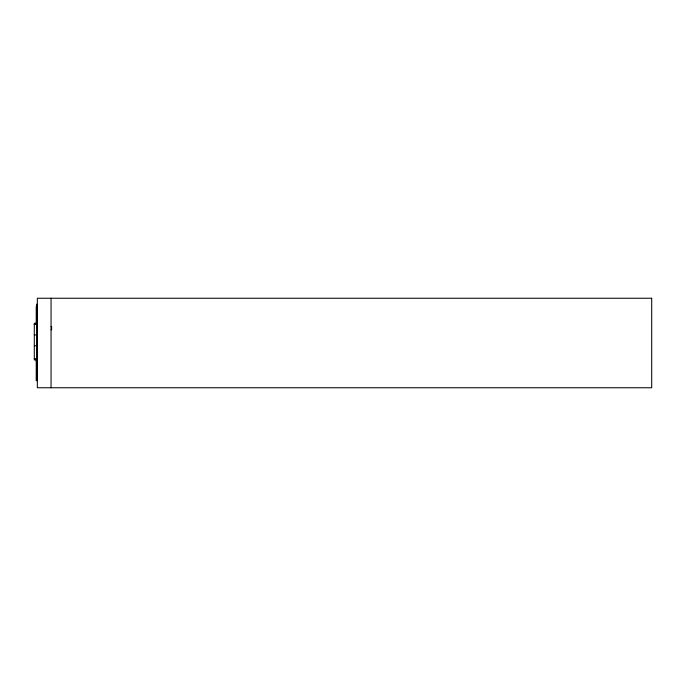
<?xml version="1.0" encoding="UTF-8"?>
<svg xmlns="http://www.w3.org/2000/svg" width="686" height="686" viewBox="0 0 686 686"><rect width="100%" height="100%" fill="white"/><g stroke="black" fill="none" stroke-linecap="round" stroke-linejoin="round"><path stroke-width="1.03" d="M37.336 306.531L36.229 306.531L36.229 323.475M36.71 323.243L34.3 323.243L34.3 359.918L36.71 359.918M34.3 324.289L36.71 324.289M34.3 324.332L36.71 324.332M51.056 326.562L51.613 326.562L51.613 329.752L51.056 329.752M34.3 334.922L36.71 334.922M34.3 345.735L36.71 345.735M34.3 358.649L36.71 358.701M36.229 361.136L37.155 361.136M37.336 380.661L36.229 380.661L36.229 359.481M51.056 298.247L51.056 387.753M36.727 304.104L36.727 379.641M651.7 298.247L37.336 298.247L37.336 387.753L651.7 387.753L651.7 298.247"/></g></svg>
